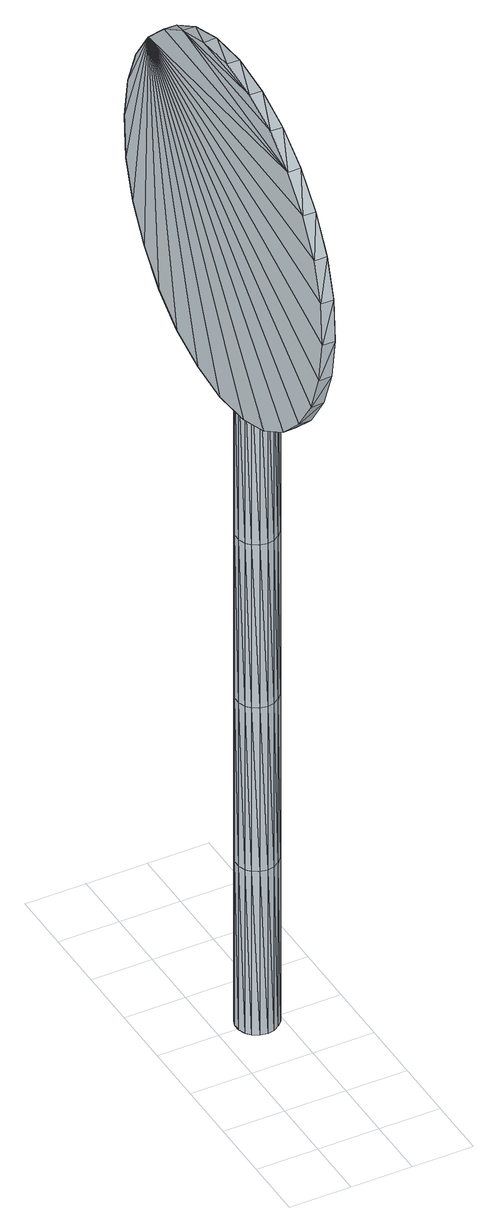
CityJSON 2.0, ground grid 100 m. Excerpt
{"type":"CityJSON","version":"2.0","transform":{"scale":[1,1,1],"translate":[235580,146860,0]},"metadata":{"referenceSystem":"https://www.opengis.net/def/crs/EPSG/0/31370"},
"CityObjects":{
"object1":{"type":"GenericCityObject","attributes":{"cluster":79,"mean_distance_to_centroid":0.101,"new_centroid_x":235535.59,"new_centroid_y":147242.38,"mean_distance_to_camera":5.34,"H1":0,"H2":0,"Z_final":111.79,"cluster2":-1,"proj_x":235536.69,"proj_y":147237.81,"id_line":52556,"bearing_l":76.47,"distance":4.7,"orientation":"left","G_obj":256.47},"geometry":[{"type":"MultiSurface","lod":"2","boundaries":[[[0,1,2]],[[2,1,3]],[[3,1,4]],[[4,1,5]],[[5,1,6]],[[1,7,6]],[[1,8,7]],[[1,9,8]],[[1,10,9]],[[1,11,10]],[[1,12,11]],[[1,13,12]],[[1,14,13]],[[15,14,1]],[[16,15,1]],[[17,16,1]],[[18,17,1]],[[0,18,1]],[[19,20,0]],[[19,0,2]],[[21,19,2]],[[21,2,3]],[[21,3,22]],[[22,3,4]],[[22,4,23]],[[23,4,5]],[[23,5,24]],[[24,5,6]],[[24,6,25]],[[25,6,7]],[[25,7,26]],[[26,7,8]],[[26,8,27]],[[8,9,27]],[[27,9,28]],[[9,10,28]],[[10,29,28]],[[10,11,29]],[[11,30,29]],[[11,12,30]],[[30,12,31]],[[31,12,13]],[[31,13,32]],[[32,13,14]],[[32,14,33]],[[33,14,15]],[[33,15,34]],[[34,15,16]],[[34,16,35]],[[35,16,17]],[[36,35,17]],[[18,36,17]],[[20,36,18]],[[20,18,0]],[[37,38,20]],[[37,20,19]],[[39,37,19]],[[21,39,19]],[[39,21,40]],[[40,21,22]],[[40,22,41]],[[41,22,23]],[[41,23,42]],[[42,23,24]],[[42,24,43]],[[43,24,25]],[[43,25,44]],[[44,25,26]],[[26,45,44]],[[26,27,45]],[[27,46,45]],[[27,28,46]],[[28,47,46]],[[28,29,47]],[[47,29,48]],[[29,30,48]],[[48,30,49]],[[49,30,31]],[[49,31,50]],[[50,31,32]],[[50,32,51]],[[51,32,33]],[[51,33,52]],[[52,33,34]],[[52,34,53]],[[53,34,35]],[[54,53,35]],[[54,35,36]],[[38,54,36]],[[38,36,20]],[[55,56,38]],[[55,38,37]],[[57,55,37]],[[57,37,39]],[[57,39,58]],[[58,39,40]],[[58,40,59]],[[59,40,41]],[[59,41,60]],[[60,41,42]],[[60,42,61]],[[61,42,43]],[[61,43,62]],[[62,43,44]],[[44,63,62]],[[44,45,63]],[[45,64,63]],[[45,46,64]],[[46,65,64]],[[46,47,65]],[[47,66,65]],[[47,48,66]],[[66,48,67]],[[67,48,49]],[[67,49,68]],[[68,49,50]],[[68,50,69]],[[69,50,51]],[[69,51,70]],[[70,51,52]],[[70,52,71]],[[71,52,53]],[[72,71,53]],[[72,53,54]],[[56,72,54]],[[56,54,38]],[[73,74,56]],[[73,56,55]],[[75,73,55]],[[75,55,57]],[[75,57,76]],[[76,57,58]],[[76,58,77]],[[77,58,59]],[[77,59,78]],[[78,59,60]],[[78,60,79]],[[79,60,61]],[[79,61,80]],[[80,61,62]],[[62,81,80]],[[62,63,81]],[[63,82,81]],[[63,64,82]],[[64,83,82]],[[64,65,83]],[[65,84,83]],[[65,66,84]],[[84,66,85]],[[85,66,67]],[[85,67,86]],[[86,67,68]],[[86,68,87]],[[87,68,69]],[[87,69,88]],[[88,69,70]],[[88,70,89]],[[89,70,71]],[[90,89,71]],[[90,71,72]],[[74,90,72]],[[74,72,56]],[[91,92,74]],[[91,74,73]],[[93,91,73]],[[93,73,75]],[[93,75,94]],[[94,75,76]],[[94,76,95]],[[95,76,77]],[[95,77,96]],[[96,77,78]],[[96,78,97]],[[97,78,79]],[[97,79,98]],[[98,79,80]],[[80,99,98]],[[80,81,99]],[[81,100,99]],[[81,82,100]],[[82,101,100]],[[82,83,101]],[[83,102,101]],[[83,84,102]],[[102,84,103]],[[103,84,85]],[[103,85,104]],[[104,85,86]],[[104,86,105]],[[105,86,87]],[[105,87,106]],[[106,87,88]],[[106,88,107]],[[107,88,89]],[[108,107,89]],[[108,89,90]],[[92,108,90]],[[92,90,74]],[[92,91,109]],[[91,93,109]],[[93,94,109]],[[94,95,109]],[[95,96,109]],[[109,96,97]],[[109,97,98]],[[109,98,99]],[[109,99,100]],[[109,100,101]],[[109,101,102]],[[109,102,103]],[[109,103,104]],[[105,109,104]],[[106,109,105]],[[107,109,106]],[[108,109,107]],[[92,109,108]],[[110,111,112]],[[113,112,114]],[[115,112,113]],[[116,112,115]],[[117,112,116]],[[118,112,117]],[[119,112,118]],[[120,112,119]],[[121,112,120]],[[122,112,121]],[[122,123,112]],[[123,110,112]],[[111,124,112]],[[124,125,112]],[[125,126,112]],[[126,127,112]],[[127,128,112]],[[128,129,112]],[[129,130,112]],[[130,131,112]],[[112,131,132]],[[131,133,132]],[[131,134,133]],[[133,134,135]],[[133,135,136]],[[135,137,136]],[[133,136,138]],[[136,139,138]],[[136,137,139]],[[137,140,139]],[[137,135,140]],[[135,141,140]],[[135,134,141]],[[134,142,141]],[[134,131,142]],[[131,143,142]],[[131,130,143]],[[143,130,144]],[[144,130,129]],[[144,129,145]],[[145,129,128]],[[145,128,146]],[[146,127,147]],[[147,127,126]],[[147,126,148]],[[148,126,125]],[[148,125,149]],[[149,125,124]],[[150,149,124]],[[150,124,111]],[[151,150,111]],[[151,111,110]],[[152,151,110]],[[152,110,123]],[[146,128,127]],[[153,123,122]],[[154,153,122]],[[154,122,121]],[[155,154,121]],[[155,121,120]],[[156,155,120]],[[156,120,119]],[[157,156,119]],[[157,119,118]],[[157,118,158]],[[158,118,117]],[[158,117,159]],[[153,152,123]],[[159,117,116]],[[159,116,160]],[[160,116,115]],[[160,115,161]],[[161,115,113]],[[161,113,162]],[[162,113,114]],[[162,114,163]],[[163,114,112]],[[163,112,164]],[[164,112,132]],[[132,165,164]],[[132,133,165]],[[133,138,165]],[[138,139,140]],[[161,162,163]],[[160,161,163]],[[159,160,163]],[[158,159,163]],[[157,158,163]],[[156,157,163]],[[155,156,163]],[[154,155,163]],[[153,154,163]],[[153,163,152]],[[152,163,151]],[[151,163,150]],[[150,163,149]],[[149,163,148]],[[148,163,147]],[[147,163,146]],[[146,163,145]],[[145,163,144]],[[144,163,143]],[[143,163,142]],[[163,164,142]],[[142,164,165]],[[142,165,141]],[[165,140,141]],[[165,138,140]],[[166,167,168]],[[168,167,169]],[[170,168,169]],[[170,169,171]],[[170,171,172]],[[172,171,173]],[[172,173,174]],[[174,173,175]],[[174,175,176]],[[176,175,177]],[[176,177,178]],[[178,177,179]],[[178,179,180]],[[180,179,181]],[[180,181,182]],[[182,181,183]],[[182,183,184]],[[184,183,185]],[[184,185,186]],[[186,185,187]],[[186,187,188]],[[188,187,189]],[[188,189,190]],[[190,189,191]],[[192,190,191]],[[192,191,193]],[[194,192,193]],[[194,193,195]],[[196,194,195]],[[196,195,197]],[[198,196,197]],[[198,197,199]],[[200,198,199]],[[200,199,201]],[[202,200,201]],[[202,201,203]],[[204,202,203]],[[204,203,205]],[[206,204,205]],[[206,205,207]],[[208,206,207]],[[208,207,209]],[[210,208,209]],[[210,209,211]],[[212,210,211]],[[212,211,213]],[[214,212,213]],[[214,213,215]],[[216,214,215]],[[216,215,217]],[[216,217,218]],[[218,217,219]],[[218,219,220]],[[220,219,221]],[[220,221,222]],[[222,221,223]],[[222,223,224]],[[224,223,225]],[[224,225,226]],[[226,225,227]],[[226,227,228]],[[228,227,229]],[[228,229,230]],[[230,229,231]],[[230,231,232]],[[232,231,233]],[[232,233,234]],[[234,233,235]],[[234,235,236]],[[236,235,237]],[[238,236,237]],[[238,237,239]],[[238,239,240]],[[240,239,241]],[[241,242,240]],[[241,243,242]],[[242,243,244]],[[244,243,245]],[[244,245,246]],[[246,245,247]],[[246,247,248]],[[248,247,249]],[[248,249,250]],[[250,249,251]],[[250,251,252]],[[252,251,253]],[[252,253,254]],[[254,253,255]],[[254,255,256]],[[256,255,257]],[[256,257,258]],[[258,257,259]],[[258,259,260]],[[260,259,261]],[[260,261,262]],[[262,261,263]],[[262,263,264]],[[264,263,265]],[[264,265,266]],[[266,265,267]],[[266,267,268]],[[268,267,269]],[[269,270,268]],[[269,271,270]],[[271,272,270]],[[271,273,272]],[[273,274,272]],[[273,275,274]],[[275,276,274]],[[275,277,276]],[[277,278,276]],[[277,279,278]],[[279,280,278]],[[279,281,280]],[[281,282,280]],[[281,283,282]],[[283,284,282]],[[283,285,284]],[[285,286,284]],[[285,287,286]],[[287,288,286]],[[287,289,288]],[[289,290,288]],[[289,291,290]],[[290,291,292]],[[292,291,293]],[[292,293,294]],[[294,293,295]],[[294,295,296]],[[296,295,297]],[[296,297,298]],[[298,297,299]],[[298,299,300]],[[300,299,301]],[[300,301,302]],[[302,301,303]],[[302,303,304]],[[304,303,305]],[[304,305,306]],[[306,305,307]],[[306,307,308]],[[308,307,309]],[[308,309,310]],[[310,309,311]],[[310,311,312]],[[312,311,313]],[[313,166,312]],[[313,167,166]],[[169,167,313]],[[169,313,171]],[[171,313,311]],[[173,171,311]],[[173,311,309]],[[175,173,309]],[[175,309,307]],[[177,175,307]],[[177,307,305]],[[179,177,305]],[[179,305,303]],[[181,179,303]],[[181,303,301]],[[183,181,301]],[[183,301,299]],[[183,299,297]],[[185,183,297]],[[185,297,295]],[[187,185,295]],[[187,295,293]],[[189,187,293]],[[189,293,291]],[[189,291,289]],[[189,289,287]],[[191,189,287]],[[191,287,285]],[[193,191,285]],[[195,193,285]],[[195,285,283]],[[197,195,283]],[[199,197,283]],[[201,199,283]],[[201,283,281]],[[203,201,281]],[[205,203,281]],[[205,281,279]],[[205,279,207]],[[207,279,209]],[[209,279,277]],[[209,277,211]],[[211,277,275]],[[211,275,213]],[[213,275,273]],[[213,273,215]],[[215,273,271]],[[215,271,217]],[[217,271,219]],[[219,271,269]],[[219,269,221]],[[221,269,267]],[[221,267,223]],[[223,267,265]],[[223,265,225]],[[225,265,263]],[[225,263,261]],[[225,261,227]],[[227,261,259]],[[227,259,229]],[[229,259,257]],[[229,257,255]],[[229,255,231]],[[231,255,253]],[[231,253,233]],[[233,253,251]],[[233,251,235]],[[251,249,235]],[[235,249,247]],[[235,247,237]],[[247,245,237]],[[237,245,243]],[[237,243,239]],[[239,243,241]],[[238,240,242]],[[168,312,166]],[[170,312,168]],[[170,310,312]],[[172,310,170]],[[172,308,310]],[[174,308,172]],[[174,306,308]],[[176,306,174]],[[176,304,306]],[[178,304,176]],[[178,302,304]],[[180,302,178]],[[180,300,302]],[[182,300,180]],[[182,298,300]],[[182,296,298]],[[184,296,182]],[[184,294,296]],[[186,294,184]],[[186,292,294]],[[188,292,186]],[[188,290,292]],[[188,288,290]],[[188,286,288]],[[190,286,188]],[[190,284,286]],[[192,284,190]],[[194,284,192]],[[194,282,284]],[[196,282,194]],[[198,282,196]],[[200,282,198]],[[200,280,282]],[[202,280,200]],[[204,280,202]],[[204,278,280]],[[204,206,278]],[[206,208,278]],[[208,276,278]],[[208,210,276]],[[210,274,276]],[[210,212,274]],[[212,272,274]],[[212,214,272]],[[214,270,272]],[[214,216,270]],[[216,218,270]],[[218,268,270]],[[218,220,268]],[[220,266,268]],[[220,222,266]],[[222,264,266]],[[222,224,264]],[[224,262,264]],[[224,260,262]],[[224,226,260]],[[226,258,260]],[[226,228,258]],[[228,256,258]],[[228,254,256]],[[228,230,254]],[[230,252,254]],[[230,232,252]],[[232,250,252]],[[232,234,250]],[[250,234,248]],[[234,246,248]],[[234,236,246]],[[246,236,244]],[[236,242,244]],[[236,238,242]],[[314,315,316]],[[316,315,317]],[[318,316,317]],[[318,317,319]],[[318,319,320]],[[320,319,321]],[[320,321,322]],[[322,321,323]],[[322,323,324]],[[324,323,325]],[[324,325,326]],[[326,325,327]],[[326,327,328]],[[328,327,329]],[[328,329,330]],[[330,329,331]],[[330,331,332]],[[332,331,333]],[[332,333,334]],[[334,333,335]],[[334,335,336]],[[336,335,337]],[[336,337,338]],[[338,337,339]],[[340,338,339]],[[340,339,341]],[[342,340,341]],[[342,341,343]],[[344,342,343]],[[344,343,345]],[[346,344,345]],[[346,345,347]],[[348,346,347]],[[348,347,349]],[[350,348,349]],[[350,349,351]],[[352,350,351]],[[352,351,353]],[[354,352,353]],[[354,353,355]],[[356,354,355]],[[356,355,357]],[[358,356,357]],[[358,357,359]],[[360,358,359]],[[360,359,361]],[[362,360,361]],[[362,361,363]],[[364,362,363]],[[364,363,365]],[[364,365,366]],[[366,365,367]],[[366,367,368]],[[368,367,369]],[[368,369,370]],[[370,369,371]],[[370,371,372]],[[372,371,373]],[[372,373,374]],[[374,373,375]],[[374,375,376]],[[376,375,377]],[[376,377,378]],[[378,377,379]],[[378,379,380]],[[380,379,381]],[[380,381,382]],[[382,381,383]],[[382,383,384]],[[384,383,385]],[[386,384,385]],[[386,385,387]],[[386,387,388]],[[388,387,389]],[[389,390,388]],[[389,391,390]],[[390,391,392]],[[392,391,393]],[[392,393,394]],[[394,393,395]],[[394,395,396]],[[396,395,397]],[[396,397,398]],[[398,397,399]],[[398,399,400]],[[400,399,401]],[[400,401,402]],[[402,401,403]],[[402,403,404]],[[404,403,405]],[[404,405,406]],[[406,405,407]],[[406,407,408]],[[408,407,409]],[[408,409,410]],[[410,409,411]],[[410,411,412]],[[412,411,413]],[[412,413,414]],[[414,413,415]],[[415,416,414]],[[415,417,416]],[[417,418,416]],[[417,419,418]],[[419,420,418]],[[419,421,420]],[[421,422,420]],[[421,423,422]],[[423,424,422]],[[423,425,424]],[[425,426,424]],[[425,427,426]],[[427,428,426]],[[427,429,428]],[[429,430,428]],[[429,431,430]],[[431,432,430]],[[431,433,432]],[[433,434,432]],[[433,435,434]],[[435,436,434]],[[435,437,436]],[[436,437,438]],[[438,437,439]],[[438,439,440]],[[440,439,441]],[[440,441,442]],[[442,441,443]],[[442,443,444]],[[444,443,445]],[[444,445,446]],[[446,445,447]],[[446,447,448]],[[448,447,449]],[[448,449,450]],[[450,449,451]],[[450,451,452]],[[452,451,453]],[[452,453,454]],[[454,453,455]],[[454,455,456]],[[456,455,457]],[[456,457,458]],[[458,457,459]],[[459,314,458]],[[459,315,314]],[[317,315,459]],[[317,459,319]],[[319,459,457]],[[321,319,457]],[[321,457,455]],[[323,321,455]],[[323,455,453]],[[325,323,453]],[[325,453,451]],[[327,325,451]],[[327,451,449]],[[329,327,449]],[[329,449,447]],[[331,329,447]],[[331,447,445]],[[331,445,443]],[[333,331,443]],[[333,443,441]],[[335,333,441]],[[335,441,439]],[[337,335,439]],[[337,439,437]],[[337,437,435]],[[337,435,433]],[[339,337,433]],[[339,433,431]],[[341,339,431]],[[343,341,431]],[[343,431,429]],[[345,343,429]],[[347,345,429]],[[349,347,429]],[[349,429,427]],[[351,349,427]],[[353,351,427]],[[353,427,425]],[[353,425,355]],[[355,425,357]],[[357,425,423]],[[357,423,359]],[[359,423,421]],[[359,421,361]],[[361,421,419]],[[361,419,363]],[[363,419,417]],[[363,417,365]],[[365,417,367]],[[367,417,415]],[[367,415,369]],[[369,415,413]],[[369,413,371]],[[371,413,411]],[[371,411,373]],[[373,411,409]],[[373,409,375]],[[375,409,407]],[[375,407,377]],[[377,407,405]],[[377,405,403]],[[377,403,379]],[[379,403,401]],[[379,401,381]],[[381,401,399]],[[381,399,383]],[[399,397,383]],[[383,397,395]],[[383,395,385]],[[395,393,385]],[[385,393,391]],[[385,391,387]],[[387,391,389]],[[386,388,390]],[[316,458,314]],[[318,458,316]],[[318,456,458]],[[320,456,318]],[[320,454,456]],[[322,454,320]],[[322,452,454]],[[324,452,322]],[[324,450,452]],[[326,450,324]],[[326,448,450]],[[328,448,326]],[[328,446,448]],[[330,446,328]],[[330,444,446]],[[330,442,444]],[[332,442,330]],[[332,440,442]],[[334,440,332]],[[334,438,440]],[[336,438,334]],[[336,436,438]],[[336,434,436]],[[336,432,434]],[[338,432,336]],[[338,430,432]],[[340,430,338]],[[342,430,340]],[[342,428,430]],[[344,428,342]],[[346,428,344]],[[348,428,346]],[[348,426,428]],[[350,426,348]],[[352,426,350]],[[352,424,426]],[[352,354,424]],[[354,356,424]],[[356,422,424]],[[356,358,422]],[[358,420,422]],[[358,360,420]],[[360,418,420]],[[360,362,418]],[[362,416,418]],[[362,364,416]],[[364,366,416]],[[366,414,416]],[[366,368,414]],[[368,412,414]],[[368,370,412]],[[370,410,412]],[[370,372,410]],[[372,408,410]],[[372,374,408]],[[374,406,408]],[[374,376,406]],[[376,404,406]],[[376,402,404]],[[376,378,402]],[[378,400,402]],[[378,380,400]],[[380,398,400]],[[380,382,398]],[[398,382,396]],[[382,394,396]],[[382,384,394]],[[394,384,392]],[[384,390,392]],[[384,386,390]]]}]}
},
"vertices":[
[65,337,2],[65,303,2],[76,335,2],[86,329,2],[94,320,2],[98,309,2],[98,297,2],[94,286,2],[86,278,2],[76,272,2],[65,270,2],[53,272,2],[43,278,2],[36,286,2],[32,297,2],[32,309,2],[36,320,2],[43,329,2],[53,335,2],[76,335,300],[65,337,300],[86,329,300],[94,320,300],[98,309,300],[98,297,300],[94,286,300],[86,278,300],[76,272,300],[65,270,300],[53,272,300],[43,278,300],[36,286,300],[32,297,300],[32,309,300],[36,320,300],[43,329,300],[53,335,300],[76,335,598],[65,337,598],[86,329,598],[94,320,598],[98,309,598],[98,297,598],[94,286,598],[86,278,598],[76,272,598],[65,270,598],[53,272,598],[43,278,598],[36,286,598],[32,297,598],[32,309,598],[36,320,598],[43,329,598],[53,335,598],[76,335,895],[65,337,895],[86,329,895],[94,320,895],[98,309,895],[98,297,895],[94,286,895],[86,278,895],[76,272,895],[65,270,895],[53,272,895],[43,278,895],[36,286,895],[32,297,895],[32,309,895],[36,320,895],[43,329,895],[53,335,895],[76,335,1193],[65,337,1193],[86,329,1193],[94,320,1193],[98,309,1193],[98,297,1193],[94,286,1193],[86,278,1193],[76,272,1193],[65,270,1193],[53,272,1193],[43,278,1193],[36,286,1193],[32,297,1193],[32,309,1193],[36,320,1193],[43,329,1193],[53,335,1193],[76,335,1491],[65,337,1491],[86,329,1491],[94,320,1491],[98,309,1491],[98,297,1491],[94,286,1491],[86,278,1491],[76,272,1491],[65,270,1491],[53,272,1491],[43,278,1491],[36,286,1491],[32,297,1491],[32,309,1491],[36,320,1491],[43,329,1491],[53,335,1491],[65,303,1491],[29,177,1185],[30,121,1221],[39,545,1645],[37,603,1525],[38,581,1589],[36,611,1456],[34,603,1387],[33,581,1324],[32,545,1268],[31,498,1221],[30,442,1185],[30,379,1162],[29,310,1154],[29,240,1162],[30,74,1268],[31,38,1324],[32,16,1387],[33,8,1456],[35,16,1525],[36,38,1589],[37,74,1645],[38,121,1692],[39,498,1692],[40,442,1727],[39,177,1727],[39,240,1750],[40,379,1750],[40,310,1758],[19,379,1750],[19,310,1758],[18,240,1750],[18,177,1728],[17,121,1692],[16,74,1645],[15,38,1589],[14,16,1526],[12,8,1457],[11,16,1387],[10,38,1324],[9,74,1268],[9,121,1221],[8,177,1185],[8,240,1163],[8,310,1155],[9,379,1163],[9,442,1185],[10,498,1221],[11,545,1268],[12,581,1324],[13,604,1387],[15,612,1457],[16,604,1526],[17,581,1589],[18,545,1645],[18,498,1692],[19,442,1728],[22,414,1304],[22,414,1265],[55,413,1304],[55,413,1265],[55,394,1304],[55,394,1265],[77,386,1304],[77,386,1265],[80,384,1304],[80,384,1265],[84,383,1304],[84,383,1265],[87,381,1304],[87,381,1265],[91,379,1304],[91,379,1265],[94,377,1304],[94,377,1265],[97,375,1304],[97,375,1265],[100,373,1304],[100,373,1265],[110,365,1304],[110,365,1265],[113,363,1304],[113,363,1265],[115,360,1304],[115,360,1265],[117,357,1304],[117,357,1265],[119,354,1304],[119,354,1265],[120,351,1304],[120,351,1265],[121,347,1304],[121,347,1265],[121,344,1304],[121,344,1265],[120,309,1304],[120,309,1265],[118,290,1304],[118,290,1265],[117,285,1304],[117,285,1265],[115,280,1304],[115,280,1265],[113,276,1304],[113,276,1265],[110,272,1304],[110,272,1265],[107,268,1304],[107,268,1265],[103,264,1304],[103,264,1265],[99,261,1304],[99,261,1265],[94,259,1304],[94,259,1265],[89,257,1304],[89,257,1265],[85,255,1304],[85,255,1265],[79,253,1304],[79,253,1265],[74,252,1304],[74,252,1265],[69,252,1304],[69,252,1265],[64,251,1304],[64,251,1265],[52,251,1304],[52,251,1265],[50,226,1304],[50,226,1265],[21,225,1304],[21,225,1265],[22,256,1304],[22,256,1265],[42,270,1304],[42,270,1265],[58,269,1304],[58,269,1265],[61,269,1304],[61,269,1265],[65,269,1304],[65,269,1265],[68,269,1304],[68,269,1265],[72,270,1304],[72,270,1265],[75,270,1304],[75,270,1265],[78,271,1304],[78,271,1265],[81,272,1304],[81,272,1265],[82,272,1304],[82,272,1265],[85,273,1304],[85,273,1265],[87,275,1304],[87,275,1265],[89,277,1304],[89,277,1265],[91,279,1304],[91,279,1265],[93,282,1304],[93,282,1265],[94,285,1304],[94,285,1265],[94,288,1304],[94,288,1265],[97,307,1304],[97,307,1265],[96,344,1304],[96,344,1265],[96,346,1304],[96,346,1265],[95,348,1304],[95,348,1265],[95,350,1304],[95,350,1265],[93,352,1304],[93,352,1265],[92,354,1304],[92,354,1265],[90,355,1304],[90,355,1265],[88,357,1304],[88,357,1265],[86,358,1304],[86,358,1265],[84,359,1304],[84,359,1265],[81,360,1304],[81,360,1265],[79,361,1304],[79,361,1265],[77,361,1304],[77,361,1265],[74,362,1304],[74,362,1265],[72,363,1304],[72,363,1265],[51,367,1304],[51,367,1265],[27,380,1304],[27,380,1265],[30,414,1473],[30,414,1434],[63,413,1473],[63,413,1434],[63,394,1473],[63,394,1434],[85,386,1473],[85,386,1434],[88,384,1473],[88,384,1434],[92,383,1473],[92,383,1434],[95,381,1473],[95,381,1434],[99,379,1473],[99,379,1434],[102,377,1473],[102,377,1434],[105,375,1473],[105,375,1434],[108,373,1473],[108,373,1434],[118,365,1473],[118,365,1434],[121,363,1473],[121,363,1434],[123,360,1473],[123,360,1434],[125,357,1473],[125,357,1434],[127,354,1473],[127,354,1434],[128,351,1473],[128,351,1434],[129,347,1473],[129,347,1434],[129,344,1473],[129,344,1434],[128,309,1473],[128,309,1434],[126,290,1473],[126,290,1434],[125,285,1473],[125,285,1434],[123,280,1473],[123,280,1434],[121,276,1473],[121,276,1434],[118,272,1473],[118,272,1434],[115,268,1473],[115,268,1434],[111,264,1473],[111,264,1434],[107,261,1473],[107,261,1434],[102,259,1473],[102,259,1434],[97,257,1473],[97,257,1434],[93,255,1473],[93,255,1434],[88,253,1473],[88,253,1434],[82,252,1473],[82,252,1434],[77,252,1473],[77,252,1434],[72,251,1473],[72,251,1434],[60,251,1473],[60,251,1434],[58,226,1473],[58,226,1434],[29,225,1473],[29,225,1434],[30,256,1473],[30,256,1434],[50,270,1473],[50,270,1434],[66,269,1473],[66,269,1434],[70,269,1473],[70,269,1434],[73,269,1473],[73,269,1434],[76,269,1473],[76,269,1434],[80,270,1473],[80,270,1434],[83,270,1473],[83,270,1434],[86,271,1473],[86,271,1434],[90,272,1473],[90,272,1434],[93,273,1473],[93,273,1434],[95,275,1473],[95,275,1434],[97,277,1473],[97,277,1434],[99,279,1473],[99,279,1434],[101,282,1473],[101,282,1434],[102,285,1473],[102,285,1434],[102,288,1473],[102,288,1434],[105,307,1473],[105,307,1434],[104,344,1473],[104,344,1434],[104,346,1473],[104,346,1434],[103,348,1473],[103,348,1434],[103,350,1473],[103,350,1434],[101,352,1473],[101,352,1434],[100,354,1473],[100,354,1434],[98,355,1473],[98,355,1434],[96,357,1473],[96,357,1434],[94,358,1473],[94,358,1434],[92,359,1473],[92,359,1434],[90,360,1473],[90,360,1434],[87,361,1473],[87,361,1434],[85,361,1473],[85,361,1434],[82,362,1473],[82,362,1434],[80,363,1473],[80,363,1434],[59,367,1473],[59,367,1434],[35,380,1473],[35,380,1434]
]}
